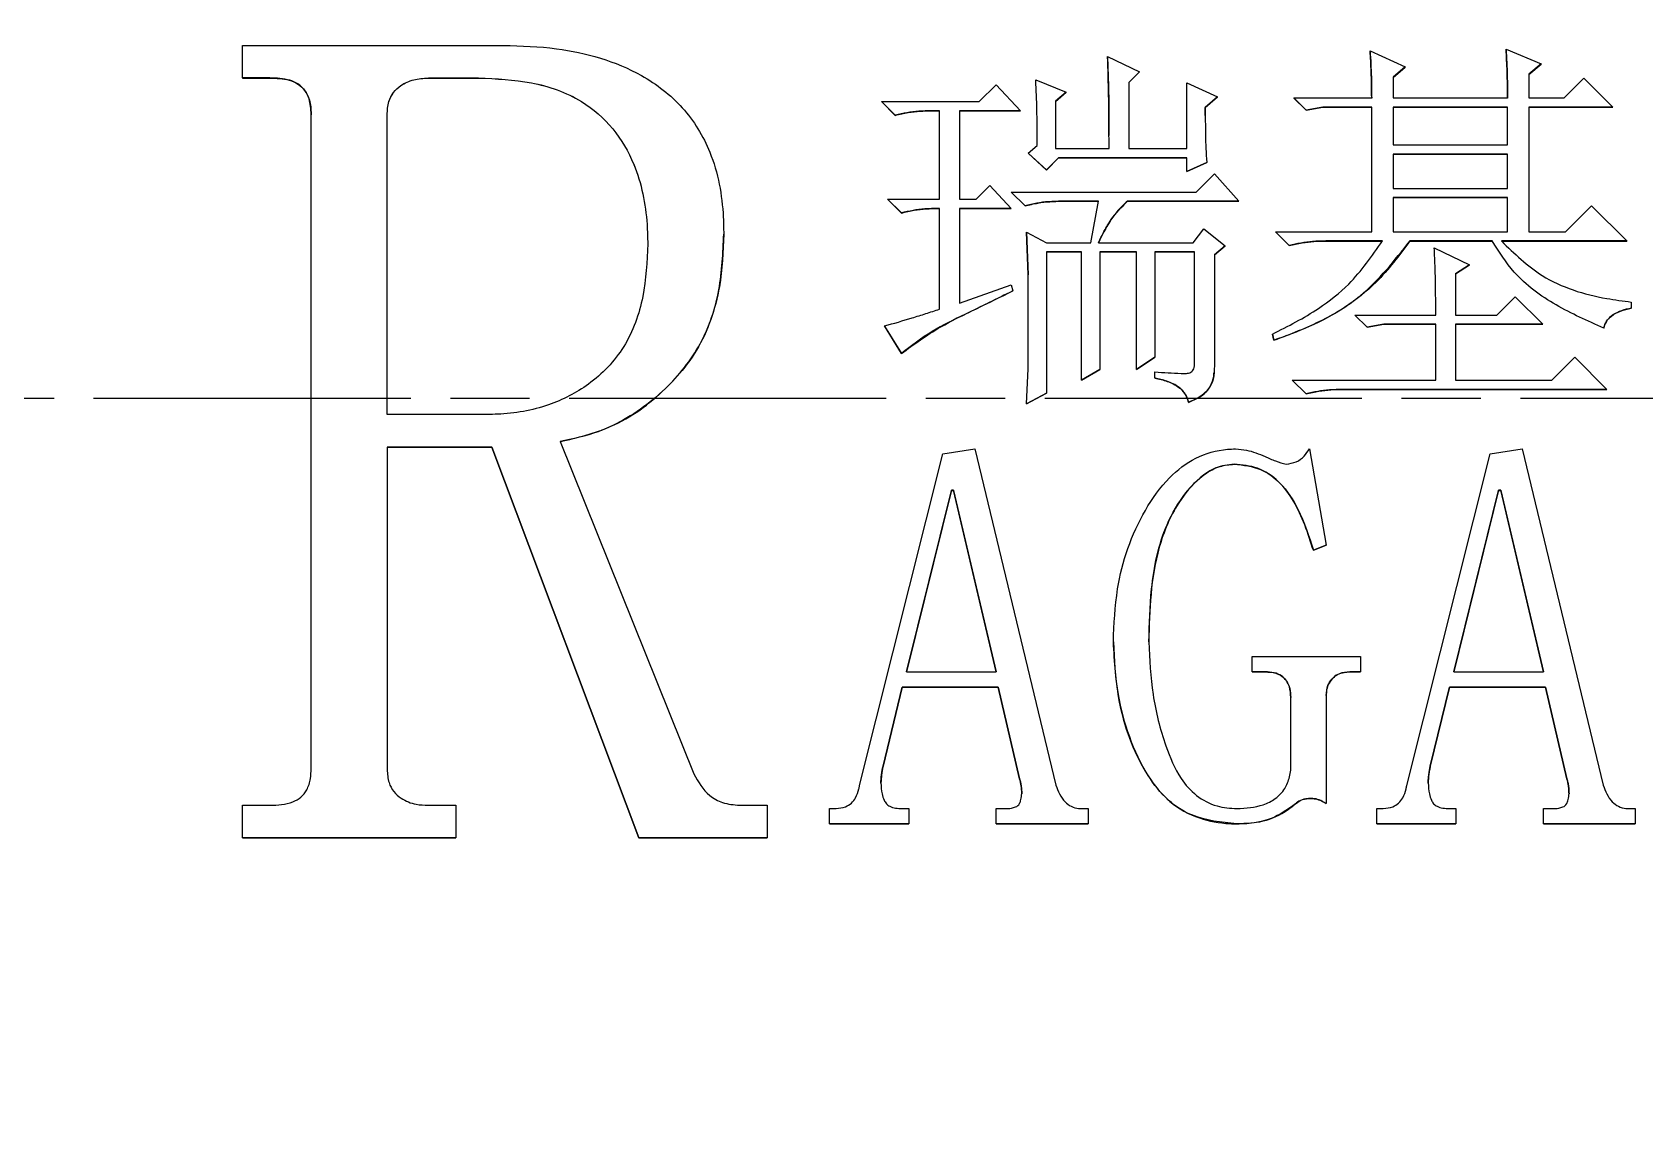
# Model space of a CAD drawing. Header units: millimetres. Extents: x 2642 to 4256, y 821 to 2003.
# Drawn here: x 3799.7 to 3860.7, y 1674.4 to 1715.6 of the extents above; entities that cross this region are included whole.
import ezdxf

# ---------------------------------------------------------------- set-up
doc = ezdxf.new("R2010")
doc.units = ezdxf.units.MM
doc.linetypes.add('AM_ISO08W050', pattern=[18, 12, -1.5, 3, -1.5])
doc.layers.add('AM_7', color=4, linetype='AM_ISO08W050', lineweight=25)

msp = doc.modelspace()

# ---------------------------------------------------------------- linework, layer by layer
at = {"color": 7, "linetype": 'Continuous', "lineweight": 25}
for p, q in [((3807.642, 1713.912), (3807.642, 1715.144)), ((3807.642, 1715.144), (3817.531, 1715.144)), ((3850.324, 1714.943), (3851.653, 1714.328)), ((3855.467, 1715), (3856.797, 1714.442)), ((3840.384, 1714.726), (3841.598, 1714.144)), ((3851.653, 1714.328), (3851.191, 1713.937)), ((3851.191, 1713.934), (3851.653, 1714.326)), ((3851.653, 1714.328), (3851.653, 1714.326)), ((3856.797, 1714.442), (3856.334, 1714.05)), ((3856.334, 1714.048), (3856.797, 1714.44)), ((3856.797, 1714.442), (3856.797, 1714.44)), ((3808.683, 1713.912), (3807.642, 1713.912)), ((3807.642, 1713.912), (3807.642, 1713.909)), ((3807.642, 1713.909), (3808.683, 1713.909)), ((3808.683, 1713.912), (3808.683, 1713.909)), ((3814.68, 1713.912), (3816.581, 1713.912)), ((3814.68, 1713.912), (3814.68, 1713.909)), ((3814.68, 1713.909), (3816.581, 1713.909)), ((3816.581, 1713.912), (3816.581, 1713.909)), ((3837.668, 1713.838), (3838.824, 1713.376)), ((3841.598, 1714.144), (3841.193, 1713.738)), ((3841.193, 1713.735), (3841.598, 1714.142)), ((3841.193, 1713.738), (3841.193, 1711.238)), ((3841.598, 1714.144), (3841.598, 1714.142)), ((3843.389, 1711.238), (3843.389, 1713.723)), ((3843.389, 1713.723), (3844.545, 1713.202)), ((3851.191, 1713.937), (3851.191, 1713.155)), ((3856.334, 1714.05), (3856.334, 1713.155)), ((3857.663, 1713.155), (3858.415, 1713.907)), ((3858.415, 1713.907), (3859.513, 1712.809)), ((3835.529, 1713.018), (3836.165, 1713.654)), ((3836.165, 1713.654), (3837.09, 1712.672)), ((3838.824, 1713.376), (3838.419, 1713.029)), ((3838.419, 1713.027), (3838.824, 1713.374)), ((3838.824, 1713.376), (3838.824, 1713.374)), ((3844.545, 1713.202), (3844.083, 1712.798)), ((3844.083, 1712.796), (3844.545, 1713.2)), ((3844.545, 1713.202), (3844.545, 1713.2)), ((3847.897, 1712.693), (3847.434, 1713.155)), ((3847.434, 1713.155), (3850.382, 1713.155)), ((3847.434, 1713.155), (3847.434, 1713.153)), ((3847.434, 1713.153), (3847.897, 1712.691)), ((3851.191, 1713.155), (3855.525, 1713.155)), ((3856.334, 1713.155), (3857.663, 1713.155)), ((3810.243, 1687.764), (3810.243, 1712.525)), ((3813.12, 1701.172), (3813.12, 1712.518)), ((3832.351, 1712.498), (3831.831, 1713.018)), ((3831.831, 1713.018), (3835.529, 1713.018)), ((3831.831, 1713.018), (3831.831, 1713.016)), ((3831.831, 1713.016), (3832.351, 1712.496)), ((3832.351, 1712.498), (3832.351, 1712.496)), ((3834.027, 1712.672), (3833.738, 1712.672)), ((3833.738, 1712.672), (3833.738, 1712.669)), ((3833.738, 1712.669), (3834.027, 1712.669)), ((3834.027, 1709.32), (3834.027, 1712.672)), ((3837.09, 1712.672), (3834.778, 1712.672)), ((3834.778, 1712.672), (3834.778, 1709.32)), ((3834.778, 1712.669), (3837.09, 1712.669)), ((3837.09, 1712.672), (3837.09, 1712.669)), ((3838.419, 1713.029), (3838.419, 1711.238)), ((3844.083, 1712.798), (3844.083, 1712.796)), ((3844.084, 1712.497), (3844.083, 1712.796)), ((3848.532, 1712.809), (3847.897, 1712.693)), ((3847.897, 1712.691), (3848.532, 1712.806)), ((3847.897, 1712.693), (3847.897, 1712.691)), ((3850.382, 1712.809), (3848.532, 1712.809)), ((3848.532, 1712.809), (3848.532, 1712.806)), ((3848.532, 1712.806), (3850.382, 1712.806)), ((3850.382, 1708.087), (3850.382, 1712.809)), ((3855.525, 1712.809), (3851.191, 1712.809)), ((3851.191, 1712.809), (3851.191, 1711.375)), ((3851.191, 1712.806), (3855.525, 1712.806)), ((3855.525, 1711.375), (3855.525, 1712.809)), ((3859.513, 1712.809), (3856.334, 1712.809)), ((3856.334, 1712.809), (3856.334, 1708.087)), ((3856.334, 1712.806), (3859.513, 1712.806)), ((3859.513, 1712.809), (3859.513, 1712.806)), ((3837.379, 1711.064), (3837.726, 1711.353)), ((3851.191, 1711.375), (3855.525, 1711.375)), ((3838.072, 1710.428), (3837.379, 1711.064)), ((3837.379, 1711.062), (3837.379, 1711.064)), ((3837.379, 1711.062), (3838.072, 1710.426)), ((3838.535, 1710.891), (3838.072, 1710.428)), ((3838.072, 1710.426), (3838.535, 1710.889)), ((3838.419, 1711.238), (3840.442, 1711.238)), ((3843.389, 1710.891), (3838.535, 1710.891)), ((3838.535, 1710.891), (3838.535, 1710.889)), ((3838.535, 1710.889), (3843.389, 1710.889)), ((3841.193, 1711.238), (3843.389, 1711.238)), ((3843.389, 1710.371), (3843.389, 1710.891)), ((3844.14, 1710.717), (3843.389, 1710.371)), ((3843.389, 1710.369), (3844.14, 1710.715)), ((3844.14, 1710.717), (3844.14, 1710.715)), ((3855.525, 1711.028), (3851.191, 1711.028)), ((3851.191, 1711.028), (3851.191, 1709.731)), ((3851.191, 1711.026), (3855.525, 1711.026)), ((3855.525, 1709.731), (3855.525, 1711.028)), ((3838.072, 1710.428), (3838.072, 1710.426)), ((3843.389, 1710.371), (3843.389, 1710.369)), ((3843.736, 1709.594), (3844.429, 1710.287)), ((3844.429, 1710.287), (3845.354, 1709.247)), ((3835.414, 1709.32), (3835.934, 1709.84)), ((3835.934, 1709.84), (3836.743, 1708.973)), ((3837.263, 1709.074), (3836.743, 1709.594)), ((3836.743, 1709.594), (3843.736, 1709.594)), ((3836.743, 1709.594), (3836.743, 1709.592)), ((3836.743, 1709.592), (3837.263, 1709.071)), ((3851.191, 1709.731), (3855.525, 1709.731)), ((3832.582, 1708.8), (3832.062, 1709.32)), ((3832.062, 1709.32), (3834.027, 1709.32)), ((3832.062, 1709.32), (3832.062, 1709.318)), ((3832.062, 1709.318), (3832.582, 1708.797)), ((3834.027, 1708.973), (3833.969, 1708.973)), ((3833.969, 1708.971), (3833.969, 1708.973)), ((3833.969, 1708.971), (3834.027, 1708.971)), ((3834.027, 1705.159), (3834.027, 1708.973)), ((3834.778, 1709.32), (3835.414, 1709.32)), ((3836.743, 1708.973), (3834.778, 1708.973)), ((3834.778, 1708.973), (3834.778, 1705.39)), ((3834.778, 1708.971), (3836.743, 1708.971)), ((3836.743, 1708.973), (3836.743, 1708.971)), ((3837.263, 1709.074), (3837.263, 1709.071)), ((3840.037, 1709.247), (3838.65, 1709.247)), ((3838.65, 1709.247), (3838.65, 1709.245)), ((3838.65, 1709.245), (3840.037, 1709.245)), ((3839.748, 1707.676), (3840.037, 1709.247)), ((3845.354, 1709.247), (3841.135, 1709.247)), ((3841.135, 1709.247), (3841.135, 1709.245)), ((3841.135, 1709.245), (3845.354, 1709.245)), ((3845.354, 1709.247), (3845.354, 1709.245)), ((3855.525, 1709.384), (3851.191, 1709.384)), ((3851.191, 1709.384), (3851.191, 1708.087)), ((3851.191, 1709.382), (3855.525, 1709.382)), ((3855.525, 1708.087), (3855.525, 1709.384)), ((3857.721, 1708.087), (3858.704, 1709.069)), ((3858.704, 1709.069), (3860.033, 1707.74)), ((3832.582, 1708.8), (3832.582, 1708.797)), ((3837.379, 1706.467), (3837.321, 1708.08)), ((3837.321, 1708.08), (3838.072, 1707.676)), ((3837.321, 1708.08), (3837.321, 1708.078)), ((3837.321, 1708.078), (3837.379, 1706.464)), ((3838.072, 1707.676), (3839.748, 1707.676)), ((3840.037, 1707.676), (3843.62, 1707.676)), ((3843.62, 1707.676), (3844.025, 1708.196)), ((3844.025, 1708.196), (3844.834, 1707.56)), ((3847.261, 1707.567), (3846.741, 1708.087)), ((3846.741, 1708.087), (3850.382, 1708.087)), ((3846.741, 1708.087), (3846.741, 1708.085)), ((3846.741, 1708.085), (3847.261, 1707.565)), ((3850.786, 1707.74), (3848.648, 1707.74)), ((3848.648, 1707.74), (3848.648, 1707.738)), ((3848.648, 1707.738), (3850.786, 1707.738)), ((3851.191, 1708.087), (3855.525, 1708.087)), ((3854.947, 1707.74), (3851.827, 1707.74)), ((3851.827, 1707.74), (3851.827, 1707.738)), ((3851.827, 1707.738), (3854.947, 1707.738)), ((3854.947, 1707.74), (3854.947, 1707.738)), ((3860.033, 1707.74), (3855.294, 1707.74)), ((3855.294, 1707.738), (3860.033, 1707.738)), ((3856.334, 1708.087), (3857.721, 1708.087)), ((3860.033, 1707.74), (3860.033, 1707.738)), ((3839.401, 1707.329), (3838.072, 1707.329)), ((3838.072, 1707.329), (3838.072, 1701.978)), ((3838.072, 1707.327), (3839.401, 1707.327)), ((3839.401, 1702.475), (3839.401, 1707.329)), ((3841.482, 1707.329), (3840.095, 1707.329)), ((3840.095, 1707.329), (3840.095, 1702.879)), ((3840.095, 1707.327), (3841.482, 1707.327)), ((3841.482, 1702.879), (3841.482, 1707.329)), ((3843.678, 1707.329), (3842.175, 1707.329)), ((3842.175, 1707.329), (3842.175, 1703.342)), ((3842.175, 1707.327), (3843.678, 1707.327)), ((3843.678, 1703.072), (3843.678, 1707.329)), ((3844.834, 1707.56), (3844.429, 1707.216)), ((3844.429, 1707.214), (3844.834, 1707.558)), ((3844.429, 1707.216), (3844.429, 1703.014)), ((3844.834, 1707.56), (3844.834, 1707.558)), ((3847.261, 1707.567), (3847.261, 1707.565)), ((3852.751, 1707.479), (3854.08, 1706.843)), ((3837.379, 1702.898), (3837.379, 1706.467)), ((3854.08, 1706.843), (3853.56, 1706.497)), ((3853.56, 1706.494), (3854.08, 1706.841)), ((3853.56, 1706.497), (3853.56, 1704.936)), ((3854.08, 1706.843), (3854.08, 1706.841)), ((3834.778, 1705.39), (3836.743, 1706.083)), ((3836.743, 1706.083), (3836.801, 1705.852)), ((3855.121, 1704.936), (3855.814, 1705.63)), ((3855.814, 1705.63), (3856.854, 1704.589)), ((3860.206, 1705.428), (3860.206, 1705.197)), ((3860.206, 1705.197), (3860.206, 1705.195)), ((3849.746, 1704.936), (3852.809, 1704.936)), ((3850.208, 1704.474), (3849.746, 1704.936)), ((3849.746, 1704.936), (3849.746, 1704.934)), ((3849.746, 1704.934), (3850.208, 1704.472)), ((3850.844, 1704.589), (3850.208, 1704.474)), ((3850.208, 1704.472), (3850.844, 1704.587)), ((3852.809, 1704.589), (3850.844, 1704.589)), ((3850.844, 1704.589), (3850.844, 1704.587)), ((3850.844, 1704.587), (3852.809, 1704.587)), ((3852.809, 1702.47), (3852.809, 1704.589)), ((3853.56, 1704.936), (3855.121, 1704.936)), ((3856.854, 1704.589), (3853.56, 1704.589)), ((3853.56, 1704.589), (3853.56, 1702.47)), ((3853.56, 1704.587), (3856.854, 1704.587)), ((3856.854, 1704.589), (3856.854, 1704.587)), ((3832.582, 1703.483), (3831.946, 1704.523)), ((3831.946, 1704.523), (3831.946, 1704.521)), ((3831.946, 1704.521), (3832.582, 1703.481)), ((3846.683, 1703.984), (3846.625, 1704.215)), ((3846.625, 1704.215), (3846.625, 1704.213)), ((3846.625, 1704.213), (3846.683, 1703.982)), ((3846.683, 1703.984), (3846.683, 1703.982)), ((3850.208, 1704.472), (3850.208, 1704.474)), ((3832.582, 1703.483), (3832.582, 1703.481)), ((3842.175, 1703.342), (3841.482, 1702.879)), ((3841.482, 1702.877), (3842.175, 1703.339)), ((3842.175, 1703.342), (3842.175, 1703.339)), ((3857.201, 1702.47), (3858.068, 1703.337)), ((3858.068, 1703.337), (3859.282, 1702.124)), ((3837.321, 1701.576), (3837.379, 1702.898)), ((3840.095, 1702.879), (3839.401, 1702.475)), ((3839.401, 1702.473), (3840.095, 1702.877)), ((3840.095, 1702.879), (3840.095, 1702.877)), ((3841.482, 1702.879), (3841.482, 1702.877)), ((3842.175, 1702.554), (3842.175, 1702.785)), ((3844.427, 1702.761), (3844.427, 1702.763)), ((3839.401, 1702.475), (3839.401, 1702.473)), ((3847.897, 1701.95), (3847.377, 1702.47)), ((3847.377, 1702.47), (3852.809, 1702.47)), ((3847.377, 1702.47), (3847.377, 1702.468)), ((3847.377, 1702.468), (3847.897, 1701.948)), ((3859.282, 1702.124), (3849.284, 1702.124)), ((3849.284, 1702.124), (3849.284, 1702.122)), ((3849.284, 1702.122), (3859.282, 1702.122)), ((3853.56, 1702.47), (3857.201, 1702.47)), ((3859.282, 1702.124), (3859.282, 1702.122)), ((3838.072, 1701.978), (3837.321, 1701.576)), ((3837.321, 1701.574), (3838.072, 1701.976)), ((3837.321, 1701.576), (3837.321, 1701.574)), ((3838.072, 1701.978), (3838.072, 1701.976)), ((3847.897, 1701.95), (3847.897, 1701.948)), ((3816.927, 1701.172), (3813.12, 1701.172)), ((3817.082, 1699.939), (3813.12, 1699.939)), ((3813.12, 1699.939), (3813.12, 1687.732)), ((3813.12, 1699.937), (3817.082, 1699.937)), ((3822.649, 1685.144), (3817.082, 1699.939)), ((3817.082, 1699.939), (3817.082, 1699.937)), ((3817.082, 1699.937), (3822.649, 1685.142)), ((3819.663, 1700.144), (3824.729, 1687.565)), ((3830.999, 1687.124), (3834.151, 1699.677)), ((3834.151, 1699.677), (3835.362, 1699.868)), ((3835.362, 1699.868), (3838.434, 1687.139)), ((3848.023, 1699.868), (3848.661, 1696.225)), ((3851.711, 1687.124), (3854.864, 1699.677)), ((3854.864, 1699.677), (3856.074, 1699.868)), ((3856.074, 1699.868), (3859.146, 1687.139)), ((3845.182, 1699.293), (3845.182, 1699.291)), ((3834.475, 1698.301), (3832.779, 1691.43)), ((3832.78, 1691.43), (3834.475, 1698.299)), ((3834.556, 1698.301), (3834.475, 1698.301)), ((3834.475, 1698.299), (3834.475, 1698.301)), ((3834.475, 1698.299), (3834.556, 1698.299)), ((3836.171, 1691.43), (3834.556, 1698.301)), ((3834.556, 1698.301), (3834.556, 1698.299)), ((3834.556, 1698.299), (3836.171, 1691.43)), ((3855.187, 1698.301), (3853.491, 1691.43)), ((3853.492, 1691.43), (3855.187, 1698.299)), ((3855.268, 1698.301), (3855.187, 1698.301)), ((3855.187, 1698.299), (3855.187, 1698.301)), ((3855.187, 1698.299), (3855.268, 1698.299)), ((3856.883, 1691.43), (3855.268, 1698.301)), ((3855.268, 1698.301), (3855.268, 1698.299)), ((3855.268, 1698.299), (3856.883, 1691.43)), ((3848.661, 1696.225), (3848.175, 1696.033)), ((3848.175, 1696.031), (3848.661, 1696.222)), ((3848.175, 1696.033), (3848.175, 1696.031)), ((3848.661, 1696.222), (3848.661, 1696.225)), ((3845.862, 1691.43), (3845.862, 1692.005)), ((3845.862, 1692.005), (3849.955, 1692.005)), ((3849.955, 1692.005), (3849.955, 1691.43)), ((3832.779, 1691.43), (3836.171, 1691.43)), ((3846.347, 1691.43), (3845.862, 1691.43)), ((3845.862, 1691.43), (3845.862, 1691.428)), ((3845.862, 1691.428), (3846.347, 1691.428)), ((3846.347, 1691.43), (3846.347, 1691.428)), ((3849.955, 1691.43), (3849.551, 1691.43)), ((3849.551, 1691.43), (3849.551, 1691.428)), ((3849.551, 1691.428), (3849.955, 1691.428)), ((3849.955, 1691.43), (3849.955, 1691.428)), ((3853.491, 1691.43), (3856.883, 1691.43)), ((3832.617, 1690.855), (3831.889, 1687.861)), ((3831.889, 1687.859), (3832.617, 1690.853)), ((3836.252, 1690.855), (3832.617, 1690.855)), ((3832.617, 1690.855), (3832.617, 1690.853)), ((3832.617, 1690.853), (3836.252, 1690.853)), ((3837.058, 1687.379), (3836.252, 1690.855)), ((3836.252, 1690.855), (3836.252, 1690.853)), ((3836.252, 1690.853), (3837.058, 1687.376)), ((3848.661, 1690.531), (3848.661, 1686.444)), ((3853.329, 1690.855), (3852.601, 1687.861)), ((3852.601, 1687.859), (3853.329, 1690.853)), ((3856.964, 1690.855), (3853.329, 1690.855)), ((3853.329, 1690.855), (3853.329, 1690.853)), ((3853.329, 1690.853), (3856.964, 1690.853)), ((3857.77, 1687.379), (3856.964, 1690.855)), ((3856.964, 1690.855), (3856.964, 1690.853)), ((3856.964, 1690.853), (3857.77, 1687.376)), ((3847.318, 1687.708), (3847.318, 1690.459)), ((3831.889, 1687.861), (3831.889, 1687.859)), ((3852.601, 1687.861), (3852.601, 1687.859)), ((3837.058, 1687.379), (3837.058, 1687.376)), ((3857.77, 1687.379), (3857.77, 1687.376)), ((3807.642, 1685.144), (3807.642, 1686.377)), ((3807.642, 1686.377), (3808.683, 1686.377)), ((3814.68, 1686.377), (3815.72, 1686.377)), ((3815.72, 1686.377), (3815.72, 1685.144)), ((3826.463, 1686.377), (3827.503, 1686.377)), ((3827.503, 1686.377), (3827.503, 1685.144)), ((3829.866, 1685.677), (3829.866, 1686.252)), ((3829.866, 1686.252), (3830.109, 1686.252)), ((3832.617, 1686.252), (3832.86, 1686.252)), ((3832.86, 1686.252), (3832.86, 1685.677)), ((3836.168, 1685.677), (3836.168, 1686.252)), ((3836.168, 1686.252), (3836.492, 1686.252)), ((3839.404, 1686.252), (3839.647, 1686.252)), ((3839.647, 1686.252), (3839.647, 1685.677)), ((3847.453, 1686.396), (3847.453, 1686.394)), ((3848.097, 1686.635), (3848.097, 1686.633)), ((3850.579, 1685.677), (3850.579, 1686.252)), ((3850.579, 1686.252), (3850.821, 1686.252)), ((3853.329, 1686.252), (3853.572, 1686.252)), ((3853.572, 1686.252), (3853.572, 1685.677)), ((3856.88, 1685.677), (3856.88, 1686.252)), ((3856.88, 1686.252), (3857.204, 1686.252)), ((3860.117, 1686.252), (3860.359, 1686.252)), ((3860.359, 1686.252), (3860.359, 1685.677)), ((3832.86, 1685.677), (3829.866, 1685.677)), ((3829.866, 1685.677), (3829.866, 1685.674)), ((3829.866, 1685.674), (3832.86, 1685.674)), ((3832.86, 1685.677), (3832.86, 1685.674)), ((3839.647, 1685.677), (3836.168, 1685.677)), ((3836.168, 1685.677), (3836.168, 1685.674)), ((3836.168, 1685.674), (3839.647, 1685.674)), ((3839.647, 1685.677), (3839.647, 1685.674)), ((3845.278, 1685.677), (3845.278, 1685.674)), ((3853.572, 1685.677), (3850.579, 1685.677)), ((3850.579, 1685.677), (3850.579, 1685.674)), ((3850.579, 1685.674), (3853.572, 1685.674)), ((3853.572, 1685.677), (3853.572, 1685.674)), ((3860.359, 1685.677), (3856.88, 1685.677)), ((3856.88, 1685.677), (3856.88, 1685.674)), ((3856.88, 1685.674), (3860.359, 1685.674)), ((3860.359, 1685.677), (3860.359, 1685.674)), ((3815.72, 1685.144), (3807.642, 1685.144)), ((3807.642, 1685.144), (3807.642, 1685.142)), ((3807.642, 1685.142), (3815.72, 1685.142)), ((3815.72, 1685.144), (3815.72, 1685.142)), ((3827.503, 1685.144), (3822.649, 1685.144)), ((3822.649, 1685.144), (3822.649, 1685.142)), ((3822.649, 1685.142), (3827.503, 1685.142)), ((3827.503, 1685.144), (3827.503, 1685.142))]:
    msp.add_line(p, q, dxfattribs=at)
msp.add_circle((3835.435, 1702.381), 71.5, dxfattribs=at)
for centre, start, end in [((3835.435, 1702.379), 190.30617, 259.69396), ((3835.435, 1702.379), 280.30604, 349.69383), ((3835.512, 1702.006), 190.52799, 258.6349), ((3835.512, 1702.006), 281.36448, 349.47139)]:
    msp.add_arc(centre, 80, start, end, dxfattribs=at)
for points, knots in [([(3766.935, 1702.387), (3766.989, 1704.476), (3767.099, 1708.654), (3768.009, 1714.993), (3769.495, 1721.346), (3771.669, 1727.711), (3774.5, 1733.935), (3778.014, 1739.957), (3782.168, 1745.649), (3786.911, 1750.91), (3792.173, 1755.654), (3797.865, 1759.808), (3803.887, 1763.322), (3810.11, 1766.153), (3816.476, 1768.325), (3822.828, 1769.82), (3829.167, 1770.697), (3835.434, 1770.982), (3841.702, 1770.697), (3848.04, 1769.82), (3854.393, 1768.325), (3860.759, 1766.153), (3866.982, 1763.322), (3873.005, 1759.808), (3878.696, 1755.654), (3883.958, 1750.91), (3888.701, 1745.649), (3892.855, 1739.957), (3896.369, 1733.935), (3899.2, 1727.711), (3901.374, 1721.346), (3902.86, 1714.993), (3903.77, 1708.655), (3903.88, 1704.476), (3903.935, 1702.387)], [0, 0, 0, 0, 0.0291236, 0.0582485, 0.08912, 0.1199941, 0.1519015, 0.1843128, 0.2170688, 0.25, 0.2829312, 0.3156872, 0.3480985, 0.3800059, 0.4108775, 0.4417515, 0.4708745, 0.5, 0.529123, 0.5582485, 0.58912, 0.6199941, 0.6519015, 0.6843128, 0.7170688, 0.75, 0.7829312, 0.8156872, 0.8480985, 0.8800059, 0.9108775, 0.9417515, 0.9708751, 1, 1, 1, 1]), ([(3817.531, 1715.144), (3818.199, 1715.124), (3819.434, 1715.087), (3821.202, 1714.711), (3822.865, 1714.031), (3824.384, 1712.863), (3825.529, 1710.984), (3825.837, 1709.264), (3825.856, 1708.216), (3825.859, 1708.004)], [0, 0, 0, 0, 0.160365, 0.296332, 0.431737, 0.589347, 0.747826, 0.949128, 1, 1, 1, 1]), ([(3850.382, 1713.155), (3850.38, 1713.322), (3850.377, 1713.655), (3850.363, 1714.251), (3850.339, 1714.68), (3850.324, 1714.943)], [0, 0, 0, 0, 0.279578, 0.559168, 1, 1, 1, 1]), ([(3850.324, 1714.94), (3850.333, 1714.774), (3850.352, 1714.441), (3850.376, 1713.845), (3850.38, 1713.416), (3850.382, 1713.153)], [0, 0, 0, 0, 0.2795779, 0.5591682, 1, 1, 1, 1]), ([(3855.525, 1713.155), (3855.524, 1713.322), (3855.522, 1713.655), (3855.509, 1714.271), (3855.483, 1714.719), (3855.467, 1715)], [0, 0, 0, 0, 0.2708249, 0.5416574, 1, 1, 1, 1]), ([(3855.467, 1714.998), (3855.478, 1714.832), (3855.499, 1714.499), (3855.519, 1713.884), (3855.523, 1713.435), (3855.525, 1713.153)], [0, 0, 0, 0, 0.270825, 0.541661, 1, 1, 1, 1]), ([(3840.442, 1711.238), (3840.441, 1711.571), (3840.439, 1712.238), (3840.43, 1713.401), (3840.401, 1714.23), (3840.384, 1714.726)], [0, 0, 0, 0, 0.286572, 0.573139, 1, 1, 1, 1]), ([(3840.384, 1714.724), (3840.397, 1714.391), (3840.422, 1713.725), (3840.436, 1712.729), (3840.438, 1712.066), (3840.439, 1711.736)], [0, 0, 0, 0, 0.334579, 0.669145, 1, 1, 1, 1]), ([(3810.243, 1712.525), (3810.233, 1712.728), (3810.218, 1713.052), (3810.02, 1713.456), (3809.759, 1713.702), (3809.305, 1713.891), (3808.937, 1713.903), (3808.683, 1713.912)], [0, 0, 0, 0, 0.250411, 0.398556, 0.54744, 0.686236, 1, 1, 1, 1]), ([(3808.683, 1713.909), (3808.93, 1713.902), (3809.299, 1713.89), (3809.759, 1713.702), (3810.022, 1713.45), (3810.202, 1713.079), (3810.238, 1712.759), (3810.242, 1712.554), (3810.243, 1712.522)], [0, 0, 0, 0, 0.304676, 0.455037, 0.606549, 0.74539, 0.96037, 1, 1, 1, 1]), ([(3813.12, 1712.518), (3813.13, 1712.687), (3813.147, 1712.985), (3813.341, 1713.376), (3813.666, 1713.673), (3814.128, 1713.879), (3814.493, 1713.901), (3814.68, 1713.912)], [0, 0, 0, 0, 0.212555, 0.375218, 0.538546, 0.763737, 1, 1, 1, 1]), ([(3813.12, 1712.516), (3813.13, 1712.685), (3813.147, 1712.983), (3813.341, 1713.373), (3813.666, 1713.671), (3814.128, 1713.877), (3814.493, 1713.898), (3814.68, 1713.909)], [0, 0, 0, 0, 0.212555, 0.375218, 0.538546, 0.763737, 1, 1, 1, 1]), ([(3816.581, 1713.912), (3817.25, 1713.883), (3818.595, 1713.827), (3820.404, 1713.197), (3821.724, 1712.043), (3822.647, 1710.444), (3822.955, 1708.898), (3822.977, 1707.877), (3822.983, 1707.632)], [0, 0, 0, 0, 0.196061, 0.394111, 0.547436, 0.700125, 0.928087, 1, 1, 1, 1]), ([(3816.581, 1713.909), (3817.25, 1713.881), (3818.595, 1713.825), (3820.404, 1713.194), (3821.724, 1712.041), (3822.647, 1710.442), (3822.955, 1708.896), (3822.977, 1707.874), (3822.983, 1707.629)], [0, 0, 0, 0, 0.1960612, 0.3941112, 0.5474359, 0.700125, 0.9280873, 1, 1, 1, 1]), ([(3837.726, 1711.353), (3837.724, 1711.686), (3837.722, 1712.267), (3837.704, 1713.096), (3837.68, 1713.591), (3837.668, 1713.838)], [0, 0, 0, 0, 0.402279, 0.701072, 1, 1, 1, 1]), ([(3833.738, 1712.672), (3833.571, 1712.668), (3833.255, 1712.661), (3832.79, 1712.603), (3832.498, 1712.533), (3832.351, 1712.498)], [0, 0, 0, 0, 0.35686, 0.67714, 1, 1, 1, 1]), ([(3832.351, 1712.496), (3832.513, 1712.534), (3832.821, 1712.607), (3833.287, 1712.661), (3833.587, 1712.666), (3833.738, 1712.669)], [0, 0, 0, 0, 0.356908, 0.677314, 1, 1, 1, 1]), ([(3844.083, 1712.798), (3844.084, 1712.451), (3844.087, 1711.931), (3844.105, 1711.237), (3844.128, 1710.891), (3844.14, 1710.717)], [0, 0, 0, 0, 0.499684, 0.749744, 1, 1, 1, 1]), ([(3833.969, 1708.973), (3833.802, 1708.969), (3833.486, 1708.963), (3833.021, 1708.904), (3832.729, 1708.835), (3832.582, 1708.8)], [0, 0, 0, 0, 0.35686, 0.67714, 1, 1, 1, 1]), ([(3832.582, 1708.797), (3832.744, 1708.836), (3833.053, 1708.909), (3833.518, 1708.962), (3833.818, 1708.968), (3833.969, 1708.971)], [0, 0, 0, 0, 0.356908, 0.677314, 1, 1, 1, 1]), ([(3838.65, 1709.247), (3838.483, 1709.243), (3838.167, 1709.237), (3837.702, 1709.178), (3837.41, 1709.109), (3837.263, 1709.074)], [0, 0, 0, 0, 0.35686, 0.67714, 1, 1, 1, 1]), ([(3837.263, 1709.071), (3837.426, 1709.11), (3837.734, 1709.183), (3838.199, 1709.236), (3838.499, 1709.242), (3838.65, 1709.245)], [0, 0, 0, 0, 0.356908, 0.677314, 1, 1, 1, 1]), ([(3841.135, 1709.247), (3841.012, 1709.133), (3840.766, 1708.905), (3840.392, 1708.377), (3840.177, 1707.952), (3840.037, 1707.676)], [0, 0, 0, 0, 0.259762, 0.519402, 1, 1, 1, 1]), ([(3840.037, 1707.674), (3840.11, 1707.823), (3840.257, 1708.123), (3840.584, 1708.68), (3840.918, 1709.022), (3841.135, 1709.245)], [0, 0, 0, 0, 0.259337, 0.518831, 1, 1, 1, 1]), ([(3822.983, 1707.632), (3822.952, 1706.962), (3822.891, 1705.617), (3822.208, 1703.686), (3820.861, 1702.288), (3819.176, 1701.418), (3817.828, 1701.192), (3817.05, 1701.175), (3816.927, 1701.172)], [0, 0, 0, 0, 0.200351, 0.402646, 0.59747, 0.766762, 0.96323, 1, 1, 1, 1]), ([(3825.859, 1708.004), (3825.833, 1707.336), (3825.772, 1705.815), (3824.988, 1703.531), (3823.277, 1701.671), (3821.428, 1700.525), (3820.149, 1700.249), (3819.663, 1700.144)], [0, 0, 0, 0, 0.183074, 0.416875, 0.642834, 0.864166, 1, 1, 1, 1]), ([(3819.663, 1700.142), (3820.321, 1700.299), (3821.795, 1700.65), (3823.639, 1701.996), (3825.08, 1703.787), (3825.769, 1705.867), (3825.829, 1707.294), (3825.859, 1708.002)], [0, 0, 0, 0, 0.184054, 0.41238, 0.609428, 0.80635, 1, 1, 1, 1]), ([(3846.625, 1704.215), (3847.221, 1704.518), (3848.253, 1705.042), (3849.716, 1706.198), (3850.391, 1707.17), (3850.786, 1707.74)], [0, 0, 0, 0, 0.36202, 0.6263638, 1, 1, 1, 1]), ([(3851.827, 1707.74), (3851.425, 1707.198), (3850.417, 1705.838), (3848.531, 1704.648), (3847.13, 1704.144), (3846.683, 1703.984)], [0, 0, 0, 0, 0.3105248, 0.7800713, 1, 1, 1, 1]), ([(3846.683, 1703.982), (3847.309, 1704.219), (3848.459, 1704.655), (3850.314, 1705.815), (3851.245, 1706.999), (3851.827, 1707.738)], [0, 0, 0, 0, 0.3094377, 0.5687186, 1, 1, 1, 1]), ([(3848.648, 1707.74), (3848.481, 1707.737), (3848.165, 1707.73), (3847.7, 1707.671), (3847.408, 1707.602), (3847.261, 1707.567)], [0, 0, 0, 0, 0.35686, 0.67714, 1, 1, 1, 1]), ([(3847.261, 1707.565), (3847.423, 1707.603), (3847.732, 1707.676), (3848.197, 1707.729), (3848.497, 1707.735), (3848.648, 1707.738)], [0, 0, 0, 0, 0.356908, 0.677314, 1, 1, 1, 1]), ([(3859.166, 1704.446), (3858.555, 1704.715), (3857.33, 1705.253), (3855.823, 1706.352), (3855.205, 1707.332), (3854.947, 1707.74)], [0, 0, 0, 0, 0.367157, 0.736287, 1, 1, 1, 1]), ([(3855.294, 1707.74), (3855.782, 1707.265), (3856.896, 1706.183), (3858.734, 1705.621), (3859.897, 1705.469), (3860.206, 1705.428)], [0, 0, 0, 0, 0.364385, 0.830851, 1, 1, 1, 1]), ([(3852.809, 1704.936), (3852.807, 1705.269), (3852.804, 1705.86), (3852.787, 1706.708), (3852.763, 1707.222), (3852.751, 1707.479)], [0, 0, 0, 0, 0.39313, 0.696516, 1, 1, 1, 1]), ([(3836.801, 1705.852), (3836.204, 1705.556), (3835.185, 1705.051), (3833.719, 1704.353), (3832.963, 1703.774), (3832.582, 1703.483)], [0, 0, 0, 0, 0.41234, 0.704495, 1, 1, 1, 1]), ([(3832.582, 1703.481), (3833.063, 1703.83), (3833.958, 1704.482), (3835.425, 1705.171), (3836.342, 1705.624), (3836.801, 1705.85)], [0, 0, 0, 0, 0.36689, 0.683392, 1, 1, 1, 1]), ([(3831.946, 1704.523), (3832.295, 1704.623), (3832.818, 1704.772), (3833.51, 1704.99), (3833.854, 1705.103), (3834.027, 1705.159)], [0, 0, 0, 0, 0.499885, 0.749929, 1, 1, 1, 1]), ([(3860.206, 1705.197), (3860.081, 1705.17), (3859.83, 1705.114), (3859.514, 1704.964), (3859.289, 1704.755), (3859.196, 1704.575), (3859.171, 1704.468), (3859.166, 1704.446)], [0, 0, 0, 0, 0.282135, 0.566109, 0.757606, 0.950164, 1, 1, 1, 1]), ([(3859.166, 1704.444), (3859.195, 1704.535), (3859.252, 1704.711), (3859.481, 1704.941), (3859.806, 1705.106), (3860.071, 1705.165), (3860.206, 1705.195)], [0, 0, 0, 0, 0.208439, 0.402698, 0.695105, 1, 1, 1, 1]), ([(3842.175, 1702.785), (3842.342, 1702.773), (3842.671, 1702.75), (3843.057, 1702.734), (3843.331, 1702.724), (3843.472, 1702.736), (3843.575, 1702.79), (3843.636, 1702.86), (3843.671, 1702.958), (3843.676, 1703.032), (3843.678, 1703.072)], [0, 0, 0, 0, 0.291265, 0.577908, 0.673859, 0.770575, 0.821169, 0.872133, 0.929983, 1, 1, 1, 1]), ([(3844.429, 1703.014), (3844.426, 1702.844), (3844.421, 1702.546), (3844.241, 1702.152), (3843.922, 1701.827), (3843.625, 1701.706), (3843.447, 1701.634)], [0, 0, 0, 0, 0.273904, 0.481798, 0.689877, 1, 1, 1, 1]), ([(3843.447, 1701.631), (3843.66, 1701.721), (3843.992, 1701.86), (3844.296, 1702.245), (3844.409, 1702.536), (3844.413, 1702.712), (3844.415, 1702.762)], [0, 0, 0, 0, 0.427109, 0.666996, 0.906925, 1, 1, 1, 1]), ([(3903.935, 1702.387), (3903.88, 1700.298), (3903.77, 1696.12), (3902.86, 1689.781), (3901.374, 1683.429), (3899.2, 1677.063), (3896.369, 1670.84), (3892.855, 1664.817), (3888.701, 1659.125), (3883.958, 1653.864), (3878.696, 1649.121), (3873.005, 1644.966), (3866.982, 1641.453), (3860.759, 1638.621), (3854.393, 1636.45), (3848.041, 1634.955), (3841.702, 1634.077), (3835.435, 1633.792), (3829.167, 1634.077), (3822.829, 1634.955), (3816.476, 1636.45), (3810.11, 1638.621), (3803.887, 1641.453), (3797.865, 1644.966), (3792.173, 1649.121), (3786.911, 1653.864), (3782.168, 1659.125), (3778.014, 1664.817), (3774.5, 1670.84), (3771.669, 1677.063), (3769.495, 1683.429), (3768.009, 1689.781), (3767.099, 1696.12), (3766.989, 1700.298), (3766.935, 1702.387)], [0, 0, 0, 0, 0.029124, 0.058248, 0.08912, 0.119994, 0.151902, 0.184313, 0.217069, 0.25, 0.282931, 0.315687, 0.348098, 0.380006, 0.410878, 0.441752, 0.470875, 0.5, 0.529123, 0.558248, 0.58912, 0.619994, 0.651902, 0.684313, 0.717069, 0.75, 0.782931, 0.815687, 0.848098, 0.880006, 0.910878, 0.941752, 0.970875, 1, 1, 1, 1]), ([(3843.447, 1701.634), (3843.412, 1701.75), (3843.346, 1701.971), (3843.048, 1702.253), (3842.651, 1702.445), (3842.33, 1702.519), (3842.175, 1702.554)], [0, 0, 0, 0, 0.215567, 0.407136, 0.716043, 1, 1, 1, 1]), ([(3842.175, 1702.552), (3842.334, 1702.515), (3842.653, 1702.442), (3843.043, 1702.253), (3843.314, 1701.997), (3843.413, 1701.783), (3843.441, 1701.658), (3843.447, 1701.631)], [0, 0, 0, 0, 0.292672, 0.587324, 0.768523, 0.951511, 1, 1, 1, 1]), ([(3849.284, 1702.124), (3849.117, 1702.12), (3848.801, 1702.113), (3848.336, 1702.055), (3848.044, 1701.985), (3847.897, 1701.95)], [0, 0, 0, 0, 0.35686, 0.67714, 1, 1, 1, 1]), ([(3847.897, 1701.948), (3848.059, 1701.987), (3848.367, 1702.059), (3848.833, 1702.113), (3849.133, 1702.119), (3849.284, 1702.122)], [0, 0, 0, 0, 0.356908, 0.677314, 1, 1, 1, 1]), ([(3840.606, 1692.569), (3840.634, 1693.237), (3840.708, 1694.959), (3841.462, 1697.124), (3842.613, 1698.752), (3843.691, 1699.588), (3844.613, 1699.849), (3845.13, 1699.865), (3845.233, 1699.868)], [0, 0, 0, 0, 0.211208, 0.543916, 0.70607, 0.836311, 0.967456, 1, 1, 1, 1]), ([(3845.233, 1699.868), (3845.37, 1699.858), (3845.632, 1699.839), (3846.004, 1699.726), (3846.232, 1699.629), (3846.347, 1699.581)], [0, 0, 0, 0, 0.356459, 0.6762528, 1, 1, 1, 1]), ([(3847.145, 1699.293), (3847.275, 1699.312), (3847.53, 1699.349), (3847.835, 1699.577), (3847.962, 1699.775), (3848.023, 1699.868)], [0, 0, 0, 0, 0.3565311, 0.6963223, 1, 1, 1, 1]), ([(3845.182, 1699.293), (3844.943, 1699.263), (3844.471, 1699.203), (3843.72, 1698.687), (3842.914, 1697.701), (3842.277, 1696.173), (3841.99, 1694.374), (3841.962, 1693.171), (3841.949, 1692.569)], [0, 0, 0, 0, 0.087728, 0.173959, 0.328461, 0.554861, 0.777023, 1, 1, 1, 1]), ([(3841.949, 1692.567), (3841.966, 1693.233), (3842.004, 1694.733), (3842.397, 1696.7), (3843.235, 1698.125), (3843.94, 1698.869), (3844.598, 1699.234), (3844.999, 1699.273), (3845.182, 1699.291)], [0, 0, 0, 0, 0.247052, 0.556194, 0.728456, 0.852184, 0.932583, 1, 1, 1, 1]), ([(3848.175, 1696.033), (3847.968, 1696.676), (3847.665, 1697.616), (3846.891, 1698.667), (3846.099, 1699.206), (3845.482, 1699.264), (3845.182, 1699.293)], [0, 0, 0, 0, 0.421189, 0.615596, 0.812628, 1, 1, 1, 1]), ([(3845.182, 1699.291), (3845.524, 1699.253), (3846.164, 1699.183), (3847.026, 1698.541), (3847.717, 1697.476), (3848.008, 1696.559), (3848.175, 1696.031)], [0, 0, 0, 0, 0.2129218, 0.3976328, 0.6523476, 1, 1, 1, 1]), ([(3846.347, 1699.581), (3846.413, 1699.552), (3846.543, 1699.495), (3846.803, 1699.382), (3847.008, 1699.329), (3847.145, 1699.293)], [0, 0, 0, 0, 0.251708, 0.503436, 1, 1, 1, 1]), ([(3845.278, 1685.677), (3844.691, 1685.732), (3843.698, 1685.826), (3842.525, 1686.634), (3841.49, 1688.054), (3840.755, 1690.091), (3840.652, 1691.803), (3840.606, 1692.569)], [0, 0, 0, 0, 0.187422, 0.316972, 0.445984, 0.752119, 1, 1, 1, 1]), ([(3840.606, 1692.567), (3840.639, 1691.897), (3840.699, 1690.677), (3841.17, 1688.963), (3841.802, 1687.569), (3842.693, 1686.462), (3843.804, 1685.841), (3844.709, 1685.689), (3845.188, 1685.677), (3845.278, 1685.674)], [0, 0, 0, 0, 0.215958, 0.393484, 0.570524, 0.707459, 0.84524, 0.970964, 1, 1, 1, 1]), ([(3841.949, 1692.569), (3841.978, 1691.899), (3842.037, 1690.559), (3842.491, 1688.82), (3843.026, 1687.496), (3843.723, 1686.713), (3844.481, 1686.307), (3845.028, 1686.27), (3845.284, 1686.252)], [0, 0, 0, 0, 0.254742, 0.50973, 0.682774, 0.792634, 0.903219, 1, 1, 1, 1]), ([(3847.318, 1690.459), (3847.312, 1690.595), (3847.301, 1690.818), (3847.165, 1691.102), (3846.966, 1691.296), (3846.68, 1691.417), (3846.463, 1691.425), (3846.347, 1691.43)], [0, 0, 0, 0, 0.2578562, 0.4223337, 0.5883002, 0.7795784, 1, 1, 1, 1]), ([(3846.347, 1691.428), (3846.484, 1691.421), (3846.707, 1691.411), (3846.99, 1691.275), (3847.184, 1691.075), (3847.305, 1690.789), (3847.314, 1690.573), (3847.318, 1690.457)], [0, 0, 0, 0, 0.257856, 0.422334, 0.5883, 0.779578, 1, 1, 1, 1]), ([(3849.551, 1691.43), (3849.417, 1691.419), (3849.194, 1691.401), (3848.927, 1691.227), (3848.756, 1691.011), (3848.67, 1690.767), (3848.664, 1690.603), (3848.661, 1690.531)], [0, 0, 0, 0, 0.277602, 0.465557, 0.653489, 0.849158, 1, 1, 1, 1]), ([(3848.661, 1690.529), (3848.671, 1690.662), (3848.689, 1690.889), (3848.864, 1691.162), (3849.08, 1691.335), (3849.322, 1691.418), (3849.481, 1691.425), (3849.551, 1691.428)], [0, 0, 0, 0, 0.27733, 0.471434, 0.665879, 0.852753, 1, 1, 1, 1]), ([(3757.709, 1688.247), (3758.236, 1685.751), (3759.298, 1680.714), (3761.837, 1673.337), (3765.106, 1666.095), (3769.168, 1659.116), (3773.98, 1652.513), (3779.473, 1646.419), (3785.566, 1640.927), (3792.169, 1636.115), (3799.148, 1632.052), (3806.39, 1628.783), (3813.767, 1626.244), (3818.805, 1625.182), (3821.301, 1624.656)], [0, 0, 0, 0, 0.079959, 0.161371, 0.244142, 0.328893, 0.414217, 0.5, 0.585778, 0.671102, 0.755858, 0.838624, 0.920039, 1, 1, 1, 1]), ([(3849.568, 1624.656), (3852.064, 1625.182), (3857.102, 1626.244), (3864.479, 1628.783), (3871.721, 1632.052), (3878.7, 1636.115), (3885.303, 1640.927), (3891.396, 1646.419), (3896.889, 1652.513), (3901.701, 1659.116), (3905.763, 1666.095), (3909.032, 1673.337), (3911.571, 1680.714), (3912.634, 1685.751), (3913.16, 1688.247)], [0, 0, 0, 0, 0.0799588, 0.1613715, 0.2441424, 0.3288926, 0.4142166, 0.5, 0.5857784, 0.6711024, 0.7558576, 0.8386237, 0.9200388, 1, 1, 1, 1]), ([(3808.683, 1686.377), (3808.98, 1686.389), (3809.397, 1686.406), (3809.87, 1686.667), (3810.113, 1686.977), (3810.231, 1687.362), (3810.239, 1687.639), (3810.243, 1687.764)], [0, 0, 0, 0, 0.364031, 0.510061, 0.655864, 0.843841, 1, 1, 1, 1]), ([(3813.12, 1687.732), (3813.13, 1687.563), (3813.149, 1687.266), (3813.355, 1686.884), (3813.702, 1686.58), (3814.167, 1686.397), (3814.524, 1686.383), (3814.68, 1686.377)], [0, 0, 0, 0, 0.21541, 0.378382, 0.541893, 0.800389, 1, 1, 1, 1]), ([(3824.729, 1687.565), (3824.9, 1687.266), (3825.164, 1686.803), (3825.837, 1686.433), (3826.242, 1686.397), (3826.463, 1686.377)], [0, 0, 0, 0, 0.454509, 0.703285, 1, 1, 1, 1]), ([(3831.889, 1687.861), (3831.878, 1687.808), (3831.857, 1687.703), (3831.824, 1687.491), (3831.814, 1687.33), (3831.808, 1687.223)], [0, 0, 0, 0, 0.2502199, 0.5005081, 1, 1, 1, 1]), ([(3831.808, 1687.221), (3831.81, 1687.274), (3831.814, 1687.382), (3831.839, 1687.595), (3831.869, 1687.754), (3831.889, 1687.859)], [0, 0, 0, 0, 0.250219, 0.500495, 1, 1, 1, 1]), ([(3845.284, 1686.252), (3845.623, 1686.272), (3846.135, 1686.303), (3846.754, 1686.612), (3847.112, 1686.982), (3847.267, 1687.38), (3847.305, 1687.623), (3847.318, 1687.708)], [0, 0, 0, 0, 0.362877, 0.547963, 0.734409, 0.906428, 1, 1, 1, 1]), ([(3852.601, 1687.861), (3852.591, 1687.808), (3852.569, 1687.703), (3852.536, 1687.491), (3852.527, 1687.33), (3852.52, 1687.223)], [0, 0, 0, 0, 0.25022, 0.500508, 1, 1, 1, 1]), ([(3852.52, 1687.221), (3852.522, 1687.274), (3852.527, 1687.382), (3852.551, 1687.595), (3852.581, 1687.754), (3852.601, 1687.859)], [0, 0, 0, 0, 0.250219, 0.500495, 1, 1, 1, 1]), ([(3830.109, 1686.252), (3830.232, 1686.266), (3830.442, 1686.289), (3830.699, 1686.45), (3830.883, 1686.682), (3830.958, 1686.924), (3830.991, 1687.082), (3830.999, 1687.124)], [0, 0, 0, 0, 0.268165, 0.456817, 0.645375, 0.906381, 1, 1, 1, 1]), ([(3831.808, 1687.223), (3831.817, 1687.083), (3831.831, 1686.862), (3831.909, 1686.597), (3832.006, 1686.43), (3832.16, 1686.321), (3832.371, 1686.262), (3832.532, 1686.255), (3832.617, 1686.252)], [0, 0, 0, 0, 0.284135, 0.450473, 0.560568, 0.671794, 0.825494, 1, 1, 1, 1]), ([(3837.139, 1686.818), (3837.138, 1686.866), (3837.135, 1686.961), (3837.12, 1687.15), (3837.083, 1687.287), (3837.058, 1687.379)], [0, 0, 0, 0, 0.25103, 0.502225, 1, 1, 1, 1]), ([(3837.058, 1687.376), (3837.071, 1687.331), (3837.096, 1687.239), (3837.133, 1687.053), (3837.137, 1686.911), (3837.139, 1686.816)], [0, 0, 0, 0, 0.251018, 0.502255, 1, 1, 1, 1]), ([(3838.434, 1687.139), (3838.475, 1687.027), (3838.559, 1686.802), (3838.745, 1686.512), (3839.006, 1686.326), (3839.232, 1686.258), (3839.367, 1686.253), (3839.404, 1686.252)], [0, 0, 0, 0, 0.25387, 0.509596, 0.715202, 0.920342, 1, 1, 1, 1]), ([(3850.821, 1686.252), (3850.945, 1686.266), (3851.155, 1686.289), (3851.411, 1686.45), (3851.596, 1686.682), (3851.671, 1686.924), (3851.703, 1687.082), (3851.711, 1687.124)], [0, 0, 0, 0, 0.268165, 0.456817, 0.645375, 0.906381, 1, 1, 1, 1]), ([(3852.52, 1687.223), (3852.529, 1687.083), (3852.543, 1686.862), (3852.622, 1686.597), (3852.719, 1686.43), (3852.873, 1686.321), (3853.083, 1686.262), (3853.244, 1686.255), (3853.329, 1686.252)], [0, 0, 0, 0, 0.284135, 0.450473, 0.560568, 0.671794, 0.825494, 1, 1, 1, 1]), ([(3857.851, 1686.818), (3857.85, 1686.866), (3857.847, 1686.961), (3857.832, 1687.15), (3857.795, 1687.287), (3857.77, 1687.379)], [0, 0, 0, 0, 0.25103, 0.502225, 1, 1, 1, 1]), ([(3857.77, 1687.376), (3857.783, 1687.331), (3857.808, 1687.239), (3857.845, 1687.053), (3857.849, 1686.911), (3857.851, 1686.816)], [0, 0, 0, 0, 0.251018, 0.502255, 1, 1, 1, 1]), ([(3859.146, 1687.139), (3859.188, 1687.027), (3859.272, 1686.802), (3859.458, 1686.512), (3859.718, 1686.326), (3859.945, 1686.258), (3860.079, 1686.253), (3860.117, 1686.252)], [0, 0, 0, 0, 0.25387, 0.509596, 0.715202, 0.920342, 1, 1, 1, 1]), ([(3836.492, 1686.252), (3836.578, 1686.254), (3836.719, 1686.257), (3836.887, 1686.302), (3836.995, 1686.359), (3837.068, 1686.456), (3837.119, 1686.613), (3837.132, 1686.742), (3837.139, 1686.818)], [0, 0, 0, 0, 0.25713, 0.418126, 0.515419, 0.613557, 0.771961, 1, 1, 1, 1]), ([(3847.453, 1686.396), (3847.174, 1686.201), (3846.6, 1685.801), (3845.806, 1685.685), (3845.365, 1685.678), (3845.278, 1685.677)], [0, 0, 0, 0, 0.432658, 0.887677, 1, 1, 1, 1]), ([(3845.278, 1685.674), (3845.527, 1685.685), (3846.115, 1685.708), (3846.877, 1685.958), (3847.3, 1686.278), (3847.453, 1686.394)], [0, 0, 0, 0, 0.320542, 0.754485, 1, 1, 1, 1]), ([(3848.097, 1686.635), (3848.027, 1686.633), (3847.863, 1686.627), (3847.63, 1686.554), (3847.507, 1686.444), (3847.453, 1686.396)], [0, 0, 0, 0, 0.301306, 0.696717, 1, 1, 1, 1]), ([(3847.453, 1686.394), (3847.531, 1686.459), (3847.687, 1686.589), (3847.928, 1686.629), (3848.062, 1686.632), (3848.097, 1686.633)], [0, 0, 0, 0, 0.426655, 0.850134, 1, 1, 1, 1]), ([(3848.661, 1686.444), (3848.617, 1686.469), (3848.529, 1686.52), (3848.367, 1686.601), (3848.217, 1686.632), (3848.118, 1686.635), (3848.097, 1686.635)], [0, 0, 0, 0, 0.252541, 0.505388, 0.89895, 1, 1, 1, 1]), ([(3848.097, 1686.633), (3848.148, 1686.632), (3848.28, 1686.627), (3848.471, 1686.552), (3848.601, 1686.476), (3848.661, 1686.442)], [0, 0, 0, 0, 0.252658, 0.653877, 1, 1, 1, 1]), ([(3857.204, 1686.252), (3857.291, 1686.254), (3857.432, 1686.257), (3857.6, 1686.302), (3857.707, 1686.359), (3857.78, 1686.456), (3857.831, 1686.613), (3857.844, 1686.742), (3857.851, 1686.818)], [0, 0, 0, 0, 0.25713, 0.418126, 0.515419, 0.613557, 0.771961, 1, 1, 1, 1])]:
    msp.add_open_spline(points, degree=3, knots=knots, dxfattribs=at)
msp.add_open_spline([(3914.165, 1687.462), (3913.6, 1684.847), (3912.471, 1679.618), (3909.792, 1672.038), (3906.423, 1664.75), (3902.326, 1657.84), (3897.563, 1651.374), (3892.175, 1645.417), (3886.218, 1640.029), (3879.751, 1635.265), (3872.841, 1631.169), (3865.553, 1627.8), (3857.974, 1625.121), (3852.744, 1623.992), (3850.129, 1623.427)], degree=3, dxfattribs=at)
at = {"layer": 'AM_7'}
msp.add_line((3550.012, 1701.79), (4188.229, 1701.79), dxfattribs=at)

doc.saveas('drawing.dxf')
